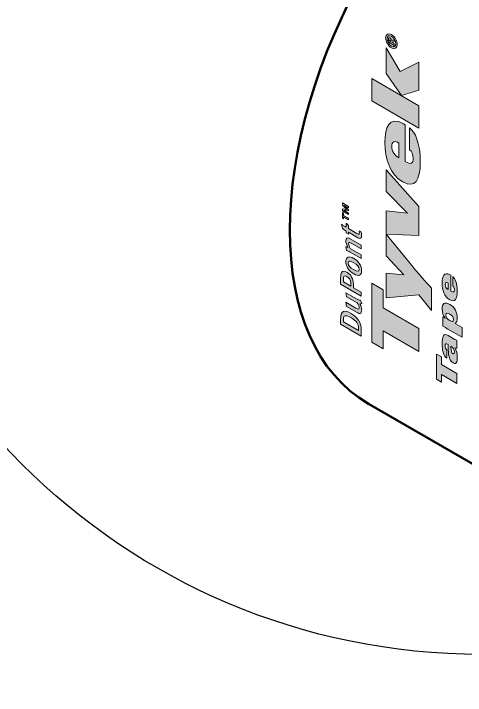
# Model space of a CAD drawing. Extents: x -1392 to 5791, y -3809 to 1722.
# Drawn here: x 4696.6 to 4748.2, y -1889.6 to -1811.8 of the extents above; entities that cross this region are included whole.
import ezdxf

# ---------------------------------------------------------------- set-up
doc = ezdxf.new("R2010")
doc.units = 0
doc.header["$MEASUREMENT"] = 0
for name, color, linetype, lineweight in [('G-ANNO-TTLB', 7, 'Continuous', 0), ('LOGOS', 7, 'Continuous', 0), ('TYVEK', 7, 'Continuous', 0)]:
    doc.layers.add(name, color=color, linetype=linetype, lineweight=lineweight)

# ---------------------------------------------------------------- blocks, each defined once
blk = doc.blocks.new('Block_28')
at = {"layer": 'LOGOS', "true_color": 0x17477e, "transparency": 33554687}
h = blk.add_hatch(color=156, dxfattribs=at)
h.dxf.hatch_style = 2
edge = h.paths.add_edge_path()
edge.add_spline(control_points=[(4734.826, -1833.952), (4734.826, -1833.952), (4734.32, -1833.651), (4734.32, -1833.651), (4734.32, -1833.651), (4734.315, -1833.666), (4734.315, -1833.666), (4734.315, -1833.666), (4734.826, -1834.182), (4734.826, -1834.182), (4734.826, -1834.182), (4734.826, -1834.292), (4734.826, -1834.292), (4734.826, -1834.292), (4734.32, -1834.217), (4734.32, -1834.217), (4734.32, -1834.217), (4734.315, -1834.232), (4734.315, -1834.232), (4734.315, -1834.232), (4734.826, -1834.528), (4734.826, -1834.528), (4734.826, -1834.528), (4734.831, -1834.698), (4734.831, -1834.698), (4734.831, -1834.698), (4734.13, -1834.292), (4734.13, -1834.292), (4734.13, -1834.292), (4734.13, -1834.042), (4734.13, -1834.042), (4734.13, -1834.042), (4734.621, -1834.122), (4734.621, -1834.122), (4734.621, -1834.122), (4734.13, -1833.62), (4734.13, -1833.62), (4734.13, -1833.62), (4734.13, -1833.37), (4734.13, -1833.37), (4734.13, -1833.37), (4734.826, -1833.771), (4734.826, -1833.771), (4734.826, -1833.771), (4734.826, -1833.952), (4734.826, -1833.952)], knot_values=[0, 0, 0, 0, 1, 1, 1, 2, 2, 2, 3, 3, 3, 4, 4, 4, 5, 5, 5, 6, 6, 6, 7, 7, 7, 8, 8, 8, 9, 9, 9, 10, 10, 10, 11, 11, 11, 12, 12, 12, 13, 13, 13, 14, 14, 14, 15, 15, 15, 15], degree=3, periodic=0)
edge = h.paths.add_edge_path()
edge.add_spline(control_points=[(4734.265, -1834.794), (4734.265, -1834.794), (4734.826, -1835.114), (4734.826, -1835.114), (4734.826, -1835.114), (4734.826, -1835.295), (4734.826, -1835.295), (4734.826, -1835.295), (4734.265, -1834.964), (4734.265, -1834.964), (4734.265, -1834.964), (4734.27, -1835.21), (4734.27, -1835.21), (4734.27, -1835.21), (4734.13, -1835.125), (4734.13, -1835.125), (4734.13, -1835.125), (4734.13, -1834.473), (4734.13, -1834.473), (4734.13, -1834.473), (4734.27, -1834.548), (4734.27, -1834.548), (4734.27, -1834.548), (4734.265, -1834.794), (4734.265, -1834.794)], knot_values=[0, 0, 0, 0, 1, 1, 1, 2, 2, 2, 3, 3, 3, 4, 4, 4, 5, 5, 5, 6, 6, 6, 7, 7, 7, 8, 8, 8, 8], degree=3, periodic=0)
h = blk.add_hatch(color=156, dxfattribs=at)
h.dxf.hatch_style = 2
edge = h.paths.add_edge_path()
edge.add_spline(control_points=[(4736.325, -1837.085), (4736.325, -1837.47), (4736.13, -1837.491), (4735.884, -1837.35), (4735.884, -1837.35), (4734.821, -1836.729), (4734.821, -1836.729), (4734.821, -1836.729), (4734.821, -1836.959), (4734.821, -1836.959), (4734.821, -1836.959), (4734.566, -1836.804), (4734.566, -1836.804), (4734.566, -1836.804), (4734.566, -1836.583), (4734.566, -1836.583), (4734.41, -1836.498), (4734.265, -1836.408), (4734.13, -1836.313), (4734.13, -1836.313), (4734.039, -1835.816), (4734.039, -1835.816), (4734.18, -1835.917), (4734.39, -1836.057), (4734.561, -1836.157), (4734.561, -1836.157), (4734.566, -1835.681), (4734.566, -1835.681), (4734.566, -1835.681), (4734.816, -1835.937), (4734.816, -1835.937), (4734.816, -1835.937), (4734.821, -1836.308), (4734.821, -1836.308), (4734.821, -1836.308), (4735.789, -1836.869), (4735.789, -1836.869), (4735.999, -1836.989), (4736.06, -1836.969), (4736.06, -1836.779), (4736.06, -1836.719), (4736.05, -1836.668), (4736.029, -1836.578), (4736.029, -1836.578), (4736.25, -1836.648), (4736.25, -1836.648), (4736.305, -1836.809), (4736.325, -1836.949), (4736.325, -1837.085)], knot_values=[0, 0, 0, 0, 1, 1, 1, 2, 2, 2, 3, 3, 3, 4, 4, 4, 5, 5, 5, 6, 6, 6, 7, 7, 7, 8, 8, 8, 9, 9, 9, 10, 10, 10, 11, 11, 11, 12, 12, 12, 13, 13, 13, 14, 14, 14, 15, 15, 15, 16, 16, 16, 16], degree=3, periodic=0)
h = blk.add_hatch(color=156, dxfattribs=at)
h.dxf.hatch_style = 2
edge = h.paths.add_edge_path()
edge.add_spline(control_points=[(4736.28, -1838.634), (4736.28, -1838.634), (4735.137, -1837.972), (4735.137, -1837.972), (4734.907, -1837.842), (4734.842, -1837.862), (4734.836, -1838.032), (4734.836, -1838.157), (4734.917, -1838.383), (4735.032, -1838.583), (4735.032, -1838.583), (4736.285, -1839.3), (4736.285, -1839.3), (4736.285, -1839.3), (4736.285, -1839.727), (4736.285, -1839.727), (4736.285, -1839.727), (4735.017, -1838.995), (4735.017, -1838.995), (4734.831, -1838.884), (4734.731, -1838.844), (4734.611, -1838.824), (4734.611, -1838.824), (4734.51, -1838.378), (4734.51, -1838.378), (4734.591, -1838.373), (4734.666, -1838.403), (4734.761, -1838.453), (4734.601, -1838.152), (4734.521, -1837.922), (4734.516, -1837.701), (4734.516, -1837.4), (4734.681, -1837.28), (4735.002, -1837.46), (4735.002, -1837.46), (4736.285, -1838.208), (4736.285, -1838.208), (4736.285, -1838.208), (4736.28, -1838.634), (4736.28, -1838.634)], knot_values=[0, 0, 0, 0, 1, 1, 1, 2, 2, 2, 3, 3, 3, 4, 4, 4, 5, 5, 5, 6, 6, 6, 7, 7, 7, 8, 8, 8, 9, 9, 9, 10, 10, 10, 11, 11, 11, 12, 12, 12, 13, 13, 13, 13], degree=3, periodic=0)
h = blk.add_hatch(color=156, dxfattribs=at)
h.dxf.hatch_style = 2
edge = h.paths.add_edge_path()
edge.add_spline(control_points=[(4734.801, -1840.243), (4734.801, -1840.518), (4734.982, -1840.749), (4735.403, -1840.985), (4735.899, -1841.276), (4736.05, -1841.21), (4736.05, -1840.96), (4736.05, -1840.699), (4735.869, -1840.448), (4735.433, -1840.198), (4734.947, -1839.917), (4734.801, -1839.997), (4734.801, -1840.243)], knot_values=[0, 0, 0, 0, 1, 1, 1, 2, 2, 2, 3, 3, 3, 4, 4, 4, 4], degree=3, periodic=0)
edge = h.paths.add_edge_path()
edge.add_spline(control_points=[(4736.325, -1841.12), (4736.325, -1841.662), (4735.975, -1841.792), (4735.423, -1841.481), (4734.872, -1841.16), (4734.521, -1840.609), (4734.516, -1840.088), (4734.521, -1839.516), (4734.882, -1839.406), (4735.428, -1839.722), (4735.985, -1840.042), (4736.33, -1840.584), (4736.325, -1841.12)], knot_values=[0, 0, 0, 0, 1, 1, 1, 2, 2, 2, 3, 3, 3, 4, 4, 4, 4], degree=3, periodic=0)
h = blk.add_hatch(color=156, dxfattribs=at)
h.dxf.hatch_style = 2
edge = h.paths.add_edge_path()
edge.add_spline(control_points=[(4734.36, -1841.732), (4734.28, -1841.772), (4734.24, -1841.862), (4734.24, -1842.037), (4734.24, -1842.037), (4734.24, -1842.393), (4734.24, -1842.393), (4734.24, -1842.393), (4735.072, -1842.875), (4735.072, -1842.875), (4735.072, -1842.875), (4735.072, -1842.519), (4735.072, -1842.519), (4735.072, -1842.183), (4734.942, -1841.947), (4734.651, -1841.782), (4734.526, -1841.712), (4734.425, -1841.692), (4734.36, -1841.732)], knot_values=[0, 0, 0, 0, 1, 1, 1, 2, 2, 2, 3, 3, 3, 4, 4, 4, 5, 5, 5, 6, 6, 6, 6], degree=3, periodic=0)
edge = h.paths.add_edge_path()
edge.add_spline(control_points=[(4735.383, -1842.594), (4735.383, -1842.594), (4735.383, -1843.055), (4735.383, -1843.055), (4735.383, -1843.055), (4736.285, -1843.577), (4736.285, -1843.577), (4736.285, -1843.577), (4736.285, -1844.018), (4736.285, -1844.018), (4736.285, -1844.018), (4733.924, -1842.654), (4733.924, -1842.654), (4733.924, -1842.654), (4733.924, -1841.932), (4733.924, -1841.932), (4733.929, -1841.536), (4733.959, -1841.411), (4734.039, -1841.311), (4734.16, -1841.135), (4734.37, -1841.12), (4734.631, -1841.271), (4735.092, -1841.541), (4735.388, -1842.103), (4735.383, -1842.594)], knot_values=[0, 0, 0, 0, 1, 1, 1, 2, 2, 2, 3, 3, 3, 4, 4, 4, 5, 5, 5, 6, 6, 6, 7, 7, 7, 8, 8, 8, 8], degree=3, periodic=0)
h = blk.add_hatch(color=156, dxfattribs=at)
h.dxf.hatch_style = 2
edge = h.paths.add_edge_path()
edge.add_spline(control_points=[(4736.34, -1844.85), (4736.28, -1844.91), (4736.22, -1844.93), (4736.125, -1844.9), (4736.265, -1845.136), (4736.335, -1845.366), (4736.335, -1845.592), (4736.33, -1845.823), (4736.265, -1845.953), (4736.16, -1845.988), (4736.08, -1846.018), (4735.965, -1845.993), (4735.754, -1845.863), (4735.754, -1845.863), (4734.591, -1845.191), (4734.591, -1845.191), (4734.591, -1845.191), (4734.521, -1844.725), (4734.521, -1844.725), (4734.521, -1844.725), (4735.674, -1845.396), (4735.674, -1845.396), (4735.889, -1845.512), (4736.045, -1845.572), (4736.039, -1845.316), (4736.045, -1845.161), (4735.944, -1844.93), (4735.819, -1844.795), (4735.819, -1844.795), (4734.586, -1844.083), (4734.586, -1844.083), (4734.586, -1844.083), (4734.521, -1843.627), (4734.521, -1843.627), (4734.521, -1843.627), (4735.814, -1844.379), (4735.814, -1844.379), (4736.07, -1844.529), (4736.16, -1844.449), (4736.16, -1844.449), (4736.16, -1844.449), (4736.34, -1844.85), (4736.34, -1844.85)], knot_values=[0, 0, 0, 0, 1, 1, 1, 2, 2, 2, 3, 3, 3, 4, 4, 4, 5, 5, 5, 6, 6, 6, 7, 7, 7, 8, 8, 8, 9, 9, 9, 10, 10, 10, 11, 11, 11, 12, 12, 12, 13, 13, 13, 14, 14, 14, 14], degree=3, periodic=0)
h = blk.add_hatch(color=156, dxfattribs=at)
h.dxf.hatch_style = 2
edge = h.paths.add_edge_path()
edge.add_spline(control_points=[(4734.44, -1846.274), (4734.29, -1846.314), (4734.235, -1846.424), (4734.235, -1846.665), (4734.235, -1846.665), (4734.235, -1846.95), (4734.235, -1846.95), (4734.235, -1846.95), (4735.965, -1847.948), (4735.965, -1847.948), (4735.965, -1847.948), (4735.965, -1847.652), (4735.965, -1847.652), (4735.965, -1847.176), (4735.689, -1846.815), (4735.157, -1846.514), (4734.852, -1846.339), (4734.606, -1846.234), (4734.44, -1846.274)], knot_values=[0, 0, 0, 0, 1, 1, 1, 2, 2, 2, 3, 3, 3, 4, 4, 4, 5, 5, 5, 6, 6, 6, 6], degree=3, periodic=0)
edge = h.paths.add_edge_path()
edge.add_spline(control_points=[(4735.954, -1846.755), (4736.2, -1847.126), (4736.285, -1847.412), (4736.28, -1847.918), (4736.28, -1847.918), (4736.285, -1848.59), (4736.285, -1848.59), (4736.285, -1848.59), (4733.924, -1847.226), (4733.924, -1847.226), (4733.924, -1847.226), (4733.924, -1846.665), (4733.924, -1846.665), (4733.929, -1846.148), (4734.004, -1845.903), (4734.26, -1845.782), (4734.46, -1845.702), (4734.746, -1845.772), (4735.112, -1845.983), (4735.468, -1846.194), (4735.749, -1846.454), (4735.954, -1846.755)], knot_values=[0, 0, 0, 0, 1, 1, 1, 2, 2, 2, 3, 3, 3, 4, 4, 4, 5, 5, 5, 6, 6, 6, 7, 7, 7, 7], degree=3, periodic=0)
at = {"layer": 'LOGOS'}
for points, knots in [([(4734.826, -1833.952), (4734.826, -1833.952), (4734.32, -1833.651), (4734.32, -1833.651), (4734.32, -1833.651), (4734.315, -1833.666), (4734.315, -1833.666), (4734.315, -1833.666), (4734.826, -1834.182), (4734.826, -1834.182), (4734.826, -1834.182), (4734.826, -1834.292), (4734.826, -1834.292), (4734.826, -1834.292), (4734.32, -1834.217), (4734.32, -1834.217), (4734.32, -1834.217), (4734.315, -1834.232), (4734.315, -1834.232), (4734.315, -1834.232), (4734.826, -1834.528), (4734.826, -1834.528), (4734.826, -1834.528), (4734.831, -1834.698), (4734.831, -1834.698), (4734.831, -1834.698), (4734.13, -1834.292), (4734.13, -1834.292), (4734.13, -1834.292), (4734.13, -1834.042), (4734.13, -1834.042), (4734.13, -1834.042), (4734.621, -1834.122), (4734.621, -1834.122), (4734.621, -1834.122), (4734.13, -1833.62), (4734.13, -1833.62), (4734.13, -1833.62), (4734.13, -1833.37), (4734.13, -1833.37), (4734.13, -1833.37), (4734.826, -1833.771), (4734.826, -1833.771), (4734.826, -1833.771), (4734.826, -1833.952), (4734.826, -1833.952)], [0, 0, 0, 0, 1, 1, 1, 2, 2, 2, 3, 3, 3, 4, 4, 4, 5, 5, 5, 6, 6, 6, 7, 7, 7, 8, 8, 8, 9, 9, 9, 10, 10, 10, 11, 11, 11, 12, 12, 12, 13, 13, 13, 14, 14, 14, 15, 15, 15, 15]), ([(4734.265, -1834.794), (4734.265, -1834.794), (4734.826, -1835.114), (4734.826, -1835.114), (4734.826, -1835.114), (4734.826, -1835.295), (4734.826, -1835.295), (4734.826, -1835.295), (4734.265, -1834.964), (4734.265, -1834.964), (4734.265, -1834.964), (4734.27, -1835.21), (4734.27, -1835.21), (4734.27, -1835.21), (4734.13, -1835.125), (4734.13, -1835.125), (4734.13, -1835.125), (4734.13, -1834.473), (4734.13, -1834.473), (4734.13, -1834.473), (4734.27, -1834.548), (4734.27, -1834.548), (4734.27, -1834.548), (4734.265, -1834.794), (4734.265, -1834.794)], [0, 0, 0, 0, 1, 1, 1, 2, 2, 2, 3, 3, 3, 4, 4, 4, 5, 5, 5, 6, 6, 6, 7, 7, 7, 8, 8, 8, 8]), ([(4736.325, -1837.085), (4736.325, -1837.47), (4736.13, -1837.491), (4735.884, -1837.35), (4735.884, -1837.35), (4734.821, -1836.729), (4734.821, -1836.729), (4734.821, -1836.729), (4734.821, -1836.959), (4734.821, -1836.959), (4734.821, -1836.959), (4734.566, -1836.804), (4734.566, -1836.804), (4734.566, -1836.804), (4734.566, -1836.583), (4734.566, -1836.583), (4734.41, -1836.498), (4734.265, -1836.408), (4734.13, -1836.313), (4734.13, -1836.313), (4734.039, -1835.816), (4734.039, -1835.816), (4734.18, -1835.917), (4734.39, -1836.057), (4734.561, -1836.157), (4734.561, -1836.157), (4734.566, -1835.681), (4734.566, -1835.681), (4734.566, -1835.681), (4734.816, -1835.937), (4734.816, -1835.937), (4734.816, -1835.937), (4734.821, -1836.308), (4734.821, -1836.308), (4734.821, -1836.308), (4735.789, -1836.869), (4735.789, -1836.869), (4735.999, -1836.989), (4736.06, -1836.969), (4736.06, -1836.779), (4736.06, -1836.719), (4736.05, -1836.668), (4736.029, -1836.578), (4736.029, -1836.578), (4736.25, -1836.648), (4736.25, -1836.648), (4736.305, -1836.809), (4736.325, -1836.949), (4736.325, -1837.085)], [0, 0, 0, 0, 1, 1, 1, 2, 2, 2, 3, 3, 3, 4, 4, 4, 5, 5, 5, 6, 6, 6, 7, 7, 7, 8, 8, 8, 9, 9, 9, 10, 10, 10, 11, 11, 11, 12, 12, 12, 13, 13, 13, 14, 14, 14, 15, 15, 15, 16, 16, 16, 16]), ([(4736.28, -1838.634), (4736.28, -1838.634), (4735.137, -1837.972), (4735.137, -1837.972), (4734.907, -1837.842), (4734.842, -1837.862), (4734.836, -1838.032), (4734.836, -1838.157), (4734.917, -1838.383), (4735.032, -1838.583), (4735.032, -1838.583), (4736.285, -1839.3), (4736.285, -1839.3), (4736.285, -1839.3), (4736.285, -1839.727), (4736.285, -1839.727), (4736.285, -1839.727), (4735.017, -1838.995), (4735.017, -1838.995), (4734.831, -1838.884), (4734.731, -1838.844), (4734.611, -1838.824), (4734.611, -1838.824), (4734.51, -1838.378), (4734.51, -1838.378), (4734.591, -1838.373), (4734.666, -1838.403), (4734.761, -1838.453), (4734.601, -1838.152), (4734.521, -1837.922), (4734.516, -1837.701), (4734.516, -1837.4), (4734.681, -1837.28), (4735.002, -1837.46), (4735.002, -1837.46), (4736.285, -1838.208), (4736.285, -1838.208), (4736.285, -1838.208), (4736.28, -1838.634), (4736.28, -1838.634)], [0, 0, 0, 0, 1, 1, 1, 2, 2, 2, 3, 3, 3, 4, 4, 4, 5, 5, 5, 6, 6, 6, 7, 7, 7, 8, 8, 8, 9, 9, 9, 10, 10, 10, 11, 11, 11, 12, 12, 12, 13, 13, 13, 13]), ([(4736.325, -1841.12), (4736.325, -1841.662), (4735.975, -1841.792), (4735.423, -1841.481), (4734.872, -1841.16), (4734.521, -1840.609), (4734.516, -1840.088), (4734.521, -1839.516), (4734.882, -1839.406), (4735.428, -1839.722), (4735.985, -1840.042), (4736.33, -1840.584), (4736.325, -1841.12)], [0, 0, 0, 0, 1, 1, 1, 2, 2, 2, 3, 3, 3, 4, 4, 4, 4]), ([(4734.801, -1840.243), (4734.801, -1840.518), (4734.982, -1840.749), (4735.403, -1840.985), (4735.899, -1841.276), (4736.05, -1841.21), (4736.05, -1840.96), (4736.05, -1840.699), (4735.869, -1840.448), (4735.433, -1840.198), (4734.947, -1839.917), (4734.801, -1839.997), (4734.801, -1840.243)], [0, 0, 0, 0, 1, 1, 1, 2, 2, 2, 3, 3, 3, 4, 4, 4, 4]), ([(4735.383, -1842.594), (4735.383, -1842.594), (4735.383, -1843.055), (4735.383, -1843.055), (4735.383, -1843.055), (4736.285, -1843.577), (4736.285, -1843.577), (4736.285, -1843.577), (4736.285, -1844.018), (4736.285, -1844.018), (4736.285, -1844.018), (4733.924, -1842.654), (4733.924, -1842.654), (4733.924, -1842.654), (4733.924, -1841.932), (4733.924, -1841.932), (4733.929, -1841.536), (4733.959, -1841.411), (4734.039, -1841.311), (4734.16, -1841.135), (4734.37, -1841.12), (4734.631, -1841.271), (4735.092, -1841.541), (4735.388, -1842.103), (4735.383, -1842.594)], [0, 0, 0, 0, 1, 1, 1, 2, 2, 2, 3, 3, 3, 4, 4, 4, 5, 5, 5, 6, 6, 6, 7, 7, 7, 8, 8, 8, 8]), ([(4734.36, -1841.732), (4734.28, -1841.772), (4734.24, -1841.862), (4734.24, -1842.037), (4734.24, -1842.037), (4734.24, -1842.393), (4734.24, -1842.393), (4734.24, -1842.393), (4735.072, -1842.875), (4735.072, -1842.875), (4735.072, -1842.875), (4735.072, -1842.519), (4735.072, -1842.519), (4735.072, -1842.183), (4734.942, -1841.947), (4734.651, -1841.782), (4734.526, -1841.712), (4734.425, -1841.692), (4734.36, -1841.732)], [0, 0, 0, 0, 1, 1, 1, 2, 2, 2, 3, 3, 3, 4, 4, 4, 5, 5, 5, 6, 6, 6, 6]), ([(4736.34, -1844.85), (4736.28, -1844.91), (4736.22, -1844.93), (4736.125, -1844.9), (4736.265, -1845.136), (4736.335, -1845.366), (4736.335, -1845.592), (4736.33, -1845.823), (4736.265, -1845.953), (4736.16, -1845.988), (4736.08, -1846.018), (4735.965, -1845.993), (4735.754, -1845.863), (4735.754, -1845.863), (4734.591, -1845.191), (4734.591, -1845.191), (4734.591, -1845.191), (4734.521, -1844.725), (4734.521, -1844.725), (4734.521, -1844.725), (4735.674, -1845.396), (4735.674, -1845.396), (4735.889, -1845.512), (4736.045, -1845.572), (4736.039, -1845.316), (4736.045, -1845.161), (4735.944, -1844.93), (4735.819, -1844.795), (4735.819, -1844.795), (4734.586, -1844.083), (4734.586, -1844.083), (4734.586, -1844.083), (4734.521, -1843.627), (4734.521, -1843.627), (4734.521, -1843.627), (4735.814, -1844.379), (4735.814, -1844.379), (4736.07, -1844.529), (4736.16, -1844.449), (4736.16, -1844.449), (4736.16, -1844.449), (4736.34, -1844.85), (4736.34, -1844.85)], [0, 0, 0, 0, 1, 1, 1, 2, 2, 2, 3, 3, 3, 4, 4, 4, 5, 5, 5, 6, 6, 6, 7, 7, 7, 8, 8, 8, 9, 9, 9, 10, 10, 10, 11, 11, 11, 12, 12, 12, 13, 13, 13, 14, 14, 14, 14]), ([(4735.954, -1846.755), (4736.2, -1847.126), (4736.285, -1847.412), (4736.28, -1847.918), (4736.28, -1847.918), (4736.285, -1848.59), (4736.285, -1848.59), (4736.285, -1848.59), (4733.924, -1847.226), (4733.924, -1847.226), (4733.924, -1847.226), (4733.924, -1846.665), (4733.924, -1846.665), (4733.929, -1846.148), (4734.004, -1845.903), (4734.26, -1845.782), (4734.46, -1845.702), (4734.746, -1845.772), (4735.112, -1845.983), (4735.468, -1846.194), (4735.749, -1846.454), (4735.954, -1846.755)], [0, 0, 0, 0, 1, 1, 1, 2, 2, 2, 3, 3, 3, 4, 4, 4, 5, 5, 5, 6, 6, 6, 7, 7, 7, 7]), ([(4734.44, -1846.274), (4734.29, -1846.314), (4734.235, -1846.424), (4734.235, -1846.665), (4734.235, -1846.665), (4734.235, -1846.95), (4734.235, -1846.95), (4734.235, -1846.95), (4735.965, -1847.948), (4735.965, -1847.948), (4735.965, -1847.948), (4735.965, -1847.652), (4735.965, -1847.652), (4735.965, -1847.176), (4735.689, -1846.815), (4735.157, -1846.514), (4734.852, -1846.339), (4734.606, -1846.234), (4734.44, -1846.274)], [0, 0, 0, 0, 1, 1, 1, 2, 2, 2, 3, 3, 3, 4, 4, 4, 5, 5, 5, 6, 6, 6, 6])]:
    blk.add_open_spline(points, degree=3, knots=knots, dxfattribs=at)
blk = doc.blocks.new('Block_29')
at = {"layer": 'LOGOS', "true_color": 0x17477e, "transparency": 33554687}
h = blk.add_hatch(color=156, dxfattribs=at)
h.dxf.hatch_style = 2
edge = h.paths.add_edge_path()
edge.add_spline(control_points=[(4746.206, -1842.534), (4745.996, -1842.413), (4745.86, -1842.454), (4745.86, -1842.694), (4745.86, -1842.925), (4745.991, -1843.136), (4746.206, -1843.256), (4746.206, -1843.256), (4746.206, -1842.534), (4746.206, -1842.534)], knot_values=[0, 0, 0, 0, 1, 1, 1, 2, 2, 2, 3, 3, 3, 3], degree=3, periodic=0)
edge = h.paths.add_edge_path()
edge.add_spline(control_points=[(4746.512, -1843.436), (4746.783, -1843.597), (4746.913, -1843.546), (4746.913, -1843.296), (4746.913, -1843.08), (4746.828, -1842.945), (4746.723, -1842.865), (4746.723, -1842.865), (4746.723, -1841.792), (4746.723, -1841.792), (4746.988, -1841.983), (4747.249, -1842.514), (4747.249, -1843.471), (4747.249, -1844.339), (4747.003, -1844.78), (4746.392, -1844.439), (4745.77, -1844.068), (4745.519, -1843.326), (4745.519, -1842.504), (4745.525, -1841.787), (4745.715, -1841.185), (4746.427, -1841.597), (4746.427, -1841.597), (4746.517, -1841.641), (4746.517, -1841.641), (4746.517, -1841.641), (4746.512, -1843.436), (4746.512, -1843.436)], knot_values=[0, 0, 0, 0, 1, 1, 1, 2, 2, 2, 3, 3, 3, 4, 4, 4, 5, 5, 5, 6, 6, 6, 7, 7, 7, 8, 8, 8, 9, 9, 9, 9], degree=3, periodic=0)
h = blk.add_hatch(color=156, dxfattribs=at)
h.dxf.hatch_style = 2
edge = h.paths.add_edge_path()
edge.add_spline(control_points=[(4746.823, -1846.695), (4746.823, -1846.384), (4746.597, -1846.198), (4746.387, -1846.073), (4746.131, -1845.928), (4745.945, -1845.928), (4745.951, -1846.178), (4745.945, -1846.414), (4746.126, -1846.65), (4746.387, -1846.8), (4746.597, -1846.92), (4746.823, -1846.996), (4746.823, -1846.695)], knot_values=[0, 0, 0, 0, 1, 1, 1, 2, 2, 2, 3, 3, 3, 4, 4, 4, 4], degree=3, periodic=0)
edge = h.paths.add_edge_path()
edge.add_spline(control_points=[(4746.186, -1847.773), (4746.026, -1847.677), (4745.78, -1847.547), (4745.585, -1847.447), (4745.585, -1847.447), (4745.579, -1846.374), (4745.579, -1846.374), (4745.579, -1846.374), (4745.86, -1846.519), (4745.86, -1846.519), (4745.86, -1846.519), (4745.86, -1846.514), (4745.86, -1846.514), (4745.655, -1846.234), (4745.519, -1845.903), (4745.519, -1845.492), (4745.519, -1844.875), (4745.765, -1844.599), (4746.407, -1844.96), (4746.973, -1845.291), (4747.249, -1845.903), (4747.249, -1846.524), (4747.249, -1846.865), (4747.149, -1847.061), (4746.998, -1847.156), (4746.998, -1847.156), (4747.8, -1847.617), (4747.8, -1847.617), (4747.8, -1847.617), (4747.805, -1848.71), (4747.805, -1848.71), (4747.805, -1848.71), (4746.186, -1847.773), (4746.186, -1847.773)], knot_values=[0, 0, 0, 0, 1, 1, 1, 2, 2, 2, 3, 3, 3, 4, 4, 4, 5, 5, 5, 6, 6, 6, 7, 7, 7, 8, 8, 8, 9, 9, 9, 10, 10, 10, 11, 11, 11, 11], degree=3, periodic=0)
h = blk.add_hatch(color=156, dxfattribs=at)
h.dxf.hatch_style = 2
edge = h.paths.add_edge_path()
edge.add_spline(control_points=[(4746.517, -1849.863), (4746.517, -1850.284), (4746.592, -1850.495), (4746.728, -1850.575), (4746.818, -1850.63), (4746.913, -1850.59), (4746.913, -1850.394), (4746.908, -1850.124), (4746.753, -1849.873), (4746.562, -1849.763), (4746.562, -1849.763), (4746.512, -1849.733), (4746.512, -1849.733), (4746.512, -1849.733), (4746.517, -1849.863), (4746.517, -1849.863)], knot_values=[0, 0, 0, 0, 1, 1, 1, 2, 2, 2, 3, 3, 3, 4, 4, 4, 5, 5, 5, 5], degree=3, periodic=0)
edge = h.paths.add_edge_path()
edge.add_spline(control_points=[(4746.046, -1851.116), (4745.84, -1850.976), (4745.705, -1850.725), (4745.625, -1850.43), (4745.545, -1850.134), (4745.519, -1849.803), (4745.519, -1849.522), (4745.525, -1848.55), (4745.695, -1848.219), (4746.211, -1848.509), (4746.211, -1848.509), (4746.973, -1848.956), (4746.973, -1848.956), (4747.034, -1848.991), (4747.104, -1849.016), (4747.189, -1849.051), (4747.189, -1849.051), (4747.194, -1850.014), (4747.194, -1850.014), (4747.194, -1850.014), (4746.963, -1849.903), (4746.963, -1849.903), (4747.184, -1850.244), (4747.249, -1850.565), (4747.249, -1850.946), (4747.254, -1851.177), (4747.239, -1851.412), (4747.194, -1851.537), (4747.129, -1851.688), (4746.988, -1851.768), (4746.783, -1851.648), (4746.296, -1851.372), (4746.201, -1850.625), (4746.206, -1849.853), (4746.206, -1849.853), (4746.206, -1849.552), (4746.206, -1849.552), (4746.206, -1849.552), (4746.121, -1849.502), (4746.121, -1849.502), (4745.981, -1849.422), (4745.855, -1849.427), (4745.86, -1849.673), (4745.86, -1849.923), (4745.945, -1850.054), (4746.051, -1850.124), (4746.051, -1850.124), (4746.046, -1851.116), (4746.046, -1851.116)], knot_values=[0, 0, 0, 0, 1, 1, 1, 2, 2, 2, 3, 3, 3, 4, 4, 4, 5, 5, 5, 6, 6, 6, 7, 7, 7, 8, 8, 8, 9, 9, 9, 10, 10, 10, 11, 11, 11, 12, 12, 12, 13, 13, 13, 14, 14, 14, 15, 15, 15, 16, 16, 16, 16], degree=3, periodic=0)
h = blk.add_hatch(color=156, dxfattribs=at)
h.dxf.hatch_style = 2
edge = h.paths.add_edge_path()
edge.add_spline(control_points=[(4745.444, -1852.961), (4745.444, -1852.961), (4745.439, -1853.844), (4745.439, -1853.844), (4745.439, -1853.844), (4744.878, -1853.513), (4744.878, -1853.513), (4744.878, -1853.513), (4744.873, -1850.63), (4744.873, -1850.63), (4744.873, -1850.63), (4745.444, -1850.956), (4745.444, -1850.956), (4745.444, -1850.956), (4745.444, -1851.838), (4745.444, -1851.838), (4745.444, -1851.838), (4747.189, -1852.851), (4747.189, -1852.851), (4747.189, -1852.851), (4747.189, -1853.974), (4747.189, -1853.974), (4747.189, -1853.974), (4745.444, -1852.961), (4745.444, -1852.961)], knot_values=[0, 0, 0, 0, 1, 1, 1, 2, 2, 2, 3, 3, 3, 4, 4, 4, 5, 5, 5, 6, 6, 6, 7, 7, 7, 8, 8, 8, 8], degree=3, periodic=0)
at = {"layer": 'LOGOS'}
for points, knots in [([(4746.512, -1843.436), (4746.783, -1843.597), (4746.913, -1843.546), (4746.913, -1843.296), (4746.913, -1843.08), (4746.828, -1842.945), (4746.723, -1842.865), (4746.723, -1842.865), (4746.723, -1841.792), (4746.723, -1841.792), (4746.988, -1841.983), (4747.249, -1842.514), (4747.249, -1843.471), (4747.249, -1844.339), (4747.003, -1844.78), (4746.392, -1844.439), (4745.77, -1844.068), (4745.519, -1843.326), (4745.519, -1842.504), (4745.525, -1841.787), (4745.715, -1841.185), (4746.427, -1841.597), (4746.427, -1841.597), (4746.517, -1841.641), (4746.517, -1841.641), (4746.517, -1841.641), (4746.512, -1843.436), (4746.512, -1843.436)], [0, 0, 0, 0, 1, 1, 1, 2, 2, 2, 3, 3, 3, 4, 4, 4, 5, 5, 5, 6, 6, 6, 7, 7, 7, 8, 8, 8, 9, 9, 9, 9]), ([(4746.206, -1842.534), (4745.996, -1842.413), (4745.86, -1842.454), (4745.86, -1842.694), (4745.86, -1842.925), (4745.991, -1843.136), (4746.206, -1843.256), (4746.206, -1843.256), (4746.206, -1842.534), (4746.206, -1842.534)], [0, 0, 0, 0, 1, 1, 1, 2, 2, 2, 3, 3, 3, 3]), ([(4746.186, -1847.773), (4746.026, -1847.677), (4745.78, -1847.547), (4745.585, -1847.447), (4745.585, -1847.447), (4745.579, -1846.374), (4745.579, -1846.374), (4745.579, -1846.374), (4745.86, -1846.519), (4745.86, -1846.519), (4745.86, -1846.519), (4745.86, -1846.514), (4745.86, -1846.514), (4745.655, -1846.234), (4745.519, -1845.903), (4745.519, -1845.492), (4745.519, -1844.875), (4745.765, -1844.599), (4746.407, -1844.96), (4746.973, -1845.291), (4747.249, -1845.903), (4747.249, -1846.524), (4747.249, -1846.865), (4747.149, -1847.061), (4746.998, -1847.156), (4746.998, -1847.156), (4747.8, -1847.617), (4747.8, -1847.617), (4747.8, -1847.617), (4747.805, -1848.71), (4747.805, -1848.71), (4747.805, -1848.71), (4746.186, -1847.773), (4746.186, -1847.773)], [0, 0, 0, 0, 1, 1, 1, 2, 2, 2, 3, 3, 3, 4, 4, 4, 5, 5, 5, 6, 6, 6, 7, 7, 7, 8, 8, 8, 9, 9, 9, 10, 10, 10, 11, 11, 11, 11]), ([(4746.823, -1846.695), (4746.823, -1846.384), (4746.597, -1846.198), (4746.387, -1846.073), (4746.131, -1845.928), (4745.945, -1845.928), (4745.951, -1846.178), (4745.945, -1846.414), (4746.126, -1846.65), (4746.387, -1846.8), (4746.597, -1846.92), (4746.823, -1846.996), (4746.823, -1846.695)], [0, 0, 0, 0, 1, 1, 1, 2, 2, 2, 3, 3, 3, 4, 4, 4, 4]), ([(4746.046, -1851.116), (4745.84, -1850.976), (4745.705, -1850.725), (4745.625, -1850.43), (4745.545, -1850.134), (4745.519, -1849.803), (4745.519, -1849.522), (4745.525, -1848.55), (4745.695, -1848.219), (4746.211, -1848.509), (4746.211, -1848.509), (4746.973, -1848.956), (4746.973, -1848.956), (4747.034, -1848.991), (4747.104, -1849.016), (4747.189, -1849.051), (4747.189, -1849.051), (4747.194, -1850.014), (4747.194, -1850.014), (4747.194, -1850.014), (4746.963, -1849.903), (4746.963, -1849.903), (4747.184, -1850.244), (4747.249, -1850.565), (4747.249, -1850.946), (4747.254, -1851.177), (4747.239, -1851.412), (4747.194, -1851.537), (4747.129, -1851.688), (4746.988, -1851.768), (4746.783, -1851.648), (4746.296, -1851.372), (4746.201, -1850.625), (4746.206, -1849.853), (4746.206, -1849.853), (4746.206, -1849.552), (4746.206, -1849.552), (4746.206, -1849.552), (4746.121, -1849.502), (4746.121, -1849.502), (4745.981, -1849.422), (4745.855, -1849.427), (4745.86, -1849.673), (4745.86, -1849.923), (4745.945, -1850.054), (4746.051, -1850.124), (4746.051, -1850.124), (4746.046, -1851.116), (4746.046, -1851.116)], [0, 0, 0, 0, 1, 1, 1, 2, 2, 2, 3, 3, 3, 4, 4, 4, 5, 5, 5, 6, 6, 6, 7, 7, 7, 8, 8, 8, 9, 9, 9, 10, 10, 10, 11, 11, 11, 12, 12, 12, 13, 13, 13, 14, 14, 14, 15, 15, 15, 16, 16, 16, 16]), ([(4746.517, -1849.863), (4746.517, -1850.284), (4746.592, -1850.495), (4746.728, -1850.575), (4746.818, -1850.63), (4746.913, -1850.59), (4746.913, -1850.394), (4746.908, -1850.124), (4746.753, -1849.873), (4746.562, -1849.763), (4746.562, -1849.763), (4746.512, -1849.733), (4746.512, -1849.733), (4746.512, -1849.733), (4746.517, -1849.863), (4746.517, -1849.863)], [0, 0, 0, 0, 1, 1, 1, 2, 2, 2, 3, 3, 3, 4, 4, 4, 5, 5, 5, 5]), ([(4745.444, -1852.961), (4745.444, -1852.961), (4745.439, -1853.844), (4745.439, -1853.844), (4745.439, -1853.844), (4744.878, -1853.513), (4744.878, -1853.513), (4744.878, -1853.513), (4744.873, -1850.63), (4744.873, -1850.63), (4744.873, -1850.63), (4745.444, -1850.956), (4745.444, -1850.956), (4745.444, -1850.956), (4745.444, -1851.838), (4745.444, -1851.838), (4745.444, -1851.838), (4747.189, -1852.851), (4747.189, -1852.851), (4747.189, -1852.851), (4747.189, -1853.974), (4747.189, -1853.974), (4747.189, -1853.974), (4745.444, -1852.961), (4745.444, -1852.961)], [0, 0, 0, 0, 1, 1, 1, 2, 2, 2, 3, 3, 3, 4, 4, 4, 5, 5, 5, 6, 6, 6, 7, 7, 7, 8, 8, 8, 8])]:
    blk.add_open_spline(points, degree=3, knots=knots, dxfattribs=at)
blk = doc.blocks.new('Block_31')
at = {"layer": 'LOGOS', "true_color": 0x17477e, "transparency": 33554687}
h = blk.add_hatch(color=156, dxfattribs=at)
h.dxf.hatch_style = 2
edge = h.paths.add_edge_path()
edge.add_spline(control_points=[(4744.311, -1845.642), (4744.311, -1845.642), (4742.873, -1843.887), (4742.873, -1843.887), (4742.873, -1843.887), (4739.118, -1844.223), (4739.118, -1844.223), (4739.118, -1844.223), (4739.123, -1841.411), (4739.123, -1841.411), (4739.123, -1841.411), (4741.138, -1841.571), (4741.138, -1841.571), (4741.138, -1841.571), (4739.118, -1839.431), (4739.118, -1839.431), (4739.118, -1839.431), (4739.118, -1836.924), (4739.118, -1836.924), (4739.118, -1836.924), (4741.559, -1839.917), (4741.559, -1839.917), (4742.948, -1841.621), (4743.7, -1842.474), (4744.311, -1843.105), (4744.311, -1843.105), (4744.311, -1845.642), (4744.311, -1845.642)], knot_values=[0, 0, 0, 0, 1, 1, 1, 2, 2, 2, 3, 3, 3, 4, 4, 4, 5, 5, 5, 6, 6, 6, 7, 7, 7, 8, 8, 8, 9, 9, 9, 9], degree=3, periodic=0)
h = blk.add_hatch(color=156, dxfattribs=at)
h.dxf.hatch_style = 2
edge = h.paths.add_edge_path()
edge.add_spline(control_points=[(4738.792, -1847.983), (4738.792, -1847.983), (4738.787, -1850.034), (4738.787, -1850.034), (4738.787, -1850.034), (4737.473, -1849.277), (4737.473, -1849.277), (4737.473, -1849.277), (4737.473, -1842.554), (4737.473, -1842.554), (4737.473, -1842.554), (4738.792, -1843.316), (4738.792, -1843.316), (4738.792, -1843.316), (4738.787, -1845.361), (4738.787, -1845.361), (4738.787, -1845.361), (4742.873, -1847.717), (4742.873, -1847.717), (4742.873, -1847.717), (4742.873, -1850.344), (4742.873, -1850.344), (4742.873, -1850.344), (4738.792, -1847.983), (4738.792, -1847.983)], knot_values=[0, 0, 0, 0, 1, 1, 1, 2, 2, 2, 3, 3, 3, 4, 4, 4, 5, 5, 5, 6, 6, 6, 7, 7, 7, 8, 8, 8, 8], degree=3, periodic=0)
at = {"layer": 'LOGOS'}
for points, knots in [([(4744.311, -1845.642), (4744.311, -1845.642), (4742.873, -1843.887), (4742.873, -1843.887), (4742.873, -1843.887), (4739.118, -1844.223), (4739.118, -1844.223), (4739.118, -1844.223), (4739.123, -1841.411), (4739.123, -1841.411), (4739.123, -1841.411), (4741.138, -1841.571), (4741.138, -1841.571), (4741.138, -1841.571), (4739.118, -1839.431), (4739.118, -1839.431), (4739.118, -1839.431), (4739.118, -1836.924), (4739.118, -1836.924), (4739.118, -1836.924), (4741.559, -1839.917), (4741.559, -1839.917), (4742.948, -1841.621), (4743.7, -1842.474), (4744.311, -1843.105), (4744.311, -1843.105), (4744.311, -1845.642), (4744.311, -1845.642)], [0, 0, 0, 0, 1, 1, 1, 2, 2, 2, 3, 3, 3, 4, 4, 4, 5, 5, 5, 6, 6, 6, 7, 7, 7, 8, 8, 8, 9, 9, 9, 9]), ([(4738.792, -1847.983), (4738.792, -1847.983), (4738.787, -1850.034), (4738.787, -1850.034), (4738.787, -1850.034), (4737.473, -1849.277), (4737.473, -1849.277), (4737.473, -1849.277), (4737.473, -1842.554), (4737.473, -1842.554), (4737.473, -1842.554), (4738.792, -1843.316), (4738.792, -1843.316), (4738.792, -1843.316), (4738.787, -1845.361), (4738.787, -1845.361), (4738.787, -1845.361), (4742.873, -1847.717), (4742.873, -1847.717), (4742.873, -1847.717), (4742.873, -1850.344), (4742.873, -1850.344), (4742.873, -1850.344), (4738.792, -1847.983), (4738.792, -1847.983)], [0, 0, 0, 0, 1, 1, 1, 2, 2, 2, 3, 3, 3, 4, 4, 4, 5, 5, 5, 6, 6, 6, 7, 7, 7, 8, 8, 8, 8])]:
    blk.add_open_spline(points, degree=3, knots=knots, dxfattribs=at)
blk = doc.blocks.new('Block_30')
at = {"layer": 'LOGOS', "true_color": 0x17477e, "transparency": 33554687}
h = blk.add_hatch(color=156, dxfattribs=at)
h.dxf.hatch_style = 2
edge = h.paths.add_edge_path()
edge.add_spline(control_points=[(4739.514, -1814.821), (4739.514, -1814.821), (4739.519, -1814.876), (4739.519, -1814.876), (4739.519, -1814.876), (4739.649, -1814.952), (4739.649, -1814.952), (4739.649, -1814.952), (4739.654, -1814.896), (4739.654, -1814.896), (4739.654, -1814.816), (4739.634, -1814.781), (4739.584, -1814.756), (4739.534, -1814.731), (4739.519, -1814.746), (4739.514, -1814.821)], knot_values=[0, 0, 0, 0, 1, 1, 1, 2, 2, 2, 3, 3, 3, 4, 4, 4, 5, 5, 5, 5], degree=3, periodic=0)
edge = h.paths.add_edge_path()
edge.add_spline(control_points=[(4740.055, -1814.992), (4740, -1814.997), (4739.985, -1815.002), (4739.94, -1815.012), (4739.825, -1815.017), (4739.799, -1815.022), (4739.784, -1815.027), (4739.784, -1815.027), (4740.055, -1815.182), (4740.055, -1815.182), (4740.055, -1815.182), (4740.055, -1815.388), (4740.055, -1815.388), (4740.055, -1815.388), (4739.373, -1814.992), (4739.373, -1814.992), (4739.373, -1814.992), (4739.373, -1814.676), (4739.373, -1814.676), (4739.373, -1814.526), (4739.463, -1814.47), (4739.584, -1814.541), (4739.684, -1814.601), (4739.759, -1814.721), (4739.764, -1814.831), (4739.784, -1814.791), (4739.825, -1814.786), (4739.865, -1814.781), (4739.935, -1814.766), (4740.055, -1814.756), (4740.055, -1814.756), (4740.055, -1814.756), (4740.055, -1814.992), (4740.055, -1814.992)], knot_values=[0, 0, 0, 0, 1, 1, 1, 2, 2, 2, 3, 3, 3, 4, 4, 4, 5, 5, 5, 6, 6, 6, 7, 7, 7, 8, 8, 8, 9, 9, 9, 10, 10, 10, 11, 11, 11, 11], degree=3, periodic=0)
edge = h.paths.add_edge_path()
edge.add_spline(control_points=[(4739.228, -1814.621), (4739.228, -1814.926), (4739.449, -1815.308), (4739.729, -1815.463), (4740.005, -1815.623), (4740.231, -1815.503), (4740.231, -1815.202), (4740.231, -1814.892), (4740.005, -1814.52), (4739.729, -1814.36), (4739.453, -1814.195), (4739.223, -1814.315), (4739.228, -1814.621)], knot_values=[0, 0, 0, 0, 1, 1, 1, 2, 2, 2, 3, 3, 3, 4, 4, 4, 4], degree=3, periodic=0)
edge = h.paths.add_edge_path()
edge.add_spline(control_points=[(4740.391, -1815.298), (4740.391, -1815.718), (4740.095, -1815.884), (4739.729, -1815.674), (4739.363, -1815.463), (4739.067, -1814.952), (4739.067, -1814.53), (4739.067, -1814.109), (4739.363, -1813.939), (4739.729, -1814.149), (4740.095, -1814.36), (4740.391, -1814.871), (4740.391, -1815.298)], knot_values=[0, 0, 0, 0, 1, 1, 1, 2, 2, 2, 3, 3, 3, 4, 4, 4, 4], degree=3, periodic=0)
h = blk.add_hatch(color=156, dxfattribs=at)
h.dxf.hatch_style = 2
edge = h.paths.add_edge_path()
edge.add_spline(control_points=[(4740.887, -1821.128), (4740.887, -1821.128), (4739.118, -1818.586), (4739.118, -1818.586), (4739.118, -1818.586), (4739.118, -1815.653), (4739.118, -1815.653), (4739.118, -1815.653), (4740.742, -1818.36), (4740.742, -1818.36), (4740.742, -1818.36), (4742.873, -1817.308), (4742.873, -1817.308), (4742.873, -1817.308), (4742.873, -1820.511), (4742.873, -1820.511), (4742.873, -1820.511), (4740.887, -1821.128), (4740.887, -1821.128)], knot_values=[0, 0, 0, 0, 1, 1, 1, 2, 2, 2, 3, 3, 3, 4, 4, 4, 5, 5, 5, 6, 6, 6, 6], degree=3, periodic=0)
edge = h.paths.add_edge_path()
edge.add_spline(control_points=[(4737.473, -1821.709), (4737.473, -1821.709), (4737.473, -1819.173), (4737.473, -1819.173), (4737.473, -1819.173), (4742.873, -1822.291), (4742.873, -1822.291), (4742.873, -1822.291), (4742.873, -1824.828), (4742.873, -1824.828), (4742.873, -1824.828), (4737.473, -1821.709), (4737.473, -1821.709)], knot_values=[0, 0, 0, 0, 1, 1, 1, 2, 2, 2, 3, 3, 3, 4, 4, 4, 4], degree=3, periodic=0)
h = blk.add_hatch(color=156, dxfattribs=at)
h.dxf.hatch_style = 2
edge = h.paths.add_edge_path()
edge.add_spline(control_points=[(4740.582, -1826.542), (4740.09, -1826.251), (4739.774, -1826.331), (4739.769, -1826.923), (4739.769, -1827.464), (4740.08, -1827.951), (4740.582, -1828.236), (4740.582, -1828.236), (4740.582, -1826.542), (4740.582, -1826.542)], knot_values=[0, 0, 0, 0, 1, 1, 1, 2, 2, 2, 3, 3, 3, 3], degree=3, periodic=0)
edge = h.paths.add_edge_path()
edge.add_spline(control_points=[(4741.293, -1828.647), (4741.935, -1829.019), (4742.221, -1828.893), (4742.221, -1828.312), (4742.226, -1827.815), (4742.03, -1827.504), (4741.795, -1827.299), (4741.795, -1827.299), (4741.795, -1824.808), (4741.795, -1824.808), (4742.421, -1825.249), (4743.023, -1826.487), (4743.018, -1828.728), (4743.018, -1830.753), (4742.436, -1831.796), (4741.018, -1830.968), (4739.559, -1830.126), (4738.977, -1828.377), (4738.977, -1826.462), (4738.982, -1824.797), (4739.433, -1823.389), (4741.093, -1824.346), (4741.093, -1824.346), (4741.298, -1824.466), (4741.298, -1824.466), (4741.298, -1824.466), (4741.293, -1828.647), (4741.293, -1828.647)], knot_values=[0, 0, 0, 0, 1, 1, 1, 2, 2, 2, 3, 3, 3, 4, 4, 4, 5, 5, 5, 6, 6, 6, 7, 7, 7, 8, 8, 8, 9, 9, 9, 9], degree=3, periodic=0)
h = blk.add_hatch(color=156, dxfattribs=at)
h.dxf.hatch_style = 2
edge = h.paths.add_edge_path()
edge.add_spline(control_points=[(4742.873, -1837.1), (4742.873, -1837.1), (4739.123, -1836.959), (4739.123, -1836.959), (4739.123, -1836.959), (4739.118, -1834.282), (4739.118, -1834.282), (4739.118, -1834.282), (4741.559, -1834.563), (4741.559, -1834.563), (4741.559, -1834.563), (4739.118, -1832.056), (4739.118, -1832.056), (4739.118, -1832.056), (4739.123, -1829.6), (4739.123, -1829.6), (4739.123, -1829.6), (4742.873, -1833.791), (4742.873, -1833.791), (4742.873, -1833.791), (4742.873, -1837.1), (4742.873, -1837.1)], knot_values=[0, 0, 0, 0, 1, 1, 1, 2, 2, 2, 3, 3, 3, 4, 4, 4, 5, 5, 5, 6, 6, 6, 7, 7, 7, 7], degree=3, periodic=0)
at = {"layer": 'LOGOS'}
for points, knots in [([(4740.391, -1815.298), (4740.391, -1815.718), (4740.095, -1815.884), (4739.729, -1815.674), (4739.363, -1815.463), (4739.067, -1814.952), (4739.067, -1814.53), (4739.067, -1814.109), (4739.363, -1813.939), (4739.729, -1814.149), (4740.095, -1814.36), (4740.391, -1814.871), (4740.391, -1815.298)], [0, 0, 0, 0, 1, 1, 1, 2, 2, 2, 3, 3, 3, 4, 4, 4, 4]), ([(4739.228, -1814.621), (4739.228, -1814.926), (4739.449, -1815.308), (4739.729, -1815.463), (4740.005, -1815.623), (4740.231, -1815.503), (4740.231, -1815.202), (4740.231, -1814.892), (4740.005, -1814.52), (4739.729, -1814.36), (4739.453, -1814.195), (4739.223, -1814.315), (4739.228, -1814.621)], [0, 0, 0, 0, 1, 1, 1, 2, 2, 2, 3, 3, 3, 4, 4, 4, 4]), ([(4740.055, -1814.992), (4740, -1814.997), (4739.985, -1815.002), (4739.94, -1815.012), (4739.825, -1815.017), (4739.799, -1815.022), (4739.784, -1815.027), (4739.784, -1815.027), (4740.055, -1815.182), (4740.055, -1815.182), (4740.055, -1815.182), (4740.055, -1815.388), (4740.055, -1815.388), (4740.055, -1815.388), (4739.373, -1814.992), (4739.373, -1814.992), (4739.373, -1814.992), (4739.373, -1814.676), (4739.373, -1814.676), (4739.373, -1814.526), (4739.463, -1814.47), (4739.584, -1814.541), (4739.684, -1814.601), (4739.759, -1814.721), (4739.764, -1814.831), (4739.784, -1814.791), (4739.825, -1814.786), (4739.865, -1814.781), (4739.935, -1814.766), (4740.055, -1814.756), (4740.055, -1814.756), (4740.055, -1814.756), (4740.055, -1814.992), (4740.055, -1814.992)], [0, 0, 0, 0, 1, 1, 1, 2, 2, 2, 3, 3, 3, 4, 4, 4, 5, 5, 5, 6, 6, 6, 7, 7, 7, 8, 8, 8, 9, 9, 9, 10, 10, 10, 11, 11, 11, 11]), ([(4739.514, -1814.821), (4739.514, -1814.821), (4739.519, -1814.876), (4739.519, -1814.876), (4739.519, -1814.876), (4739.649, -1814.952), (4739.649, -1814.952), (4739.649, -1814.952), (4739.654, -1814.896), (4739.654, -1814.896), (4739.654, -1814.816), (4739.634, -1814.781), (4739.584, -1814.756), (4739.534, -1814.731), (4739.519, -1814.746), (4739.514, -1814.821)], [0, 0, 0, 0, 1, 1, 1, 2, 2, 2, 3, 3, 3, 4, 4, 4, 5, 5, 5, 5]), ([(4740.887, -1821.128), (4740.887, -1821.128), (4739.118, -1818.586), (4739.118, -1818.586), (4739.118, -1818.586), (4739.118, -1815.653), (4739.118, -1815.653), (4739.118, -1815.653), (4740.742, -1818.36), (4740.742, -1818.36), (4740.742, -1818.36), (4742.873, -1817.308), (4742.873, -1817.308), (4742.873, -1817.308), (4742.873, -1820.511), (4742.873, -1820.511), (4742.873, -1820.511), (4740.887, -1821.128), (4740.887, -1821.128)], [0, 0, 0, 0, 1, 1, 1, 2, 2, 2, 3, 3, 3, 4, 4, 4, 5, 5, 5, 6, 6, 6, 6]), ([(4737.473, -1821.709), (4737.473, -1821.709), (4737.473, -1819.173), (4737.473, -1819.173), (4737.473, -1819.173), (4742.873, -1822.291), (4742.873, -1822.291), (4742.873, -1822.291), (4742.873, -1824.828), (4742.873, -1824.828), (4742.873, -1824.828), (4737.473, -1821.709), (4737.473, -1821.709)], [0, 0, 0, 0, 1, 1, 1, 2, 2, 2, 3, 3, 3, 4, 4, 4, 4]), ([(4741.293, -1828.647), (4741.935, -1829.019), (4742.221, -1828.893), (4742.221, -1828.312), (4742.226, -1827.815), (4742.03, -1827.504), (4741.795, -1827.299), (4741.795, -1827.299), (4741.795, -1824.808), (4741.795, -1824.808), (4742.421, -1825.249), (4743.023, -1826.487), (4743.018, -1828.728), (4743.018, -1830.753), (4742.436, -1831.796), (4741.018, -1830.968), (4739.559, -1830.126), (4738.977, -1828.377), (4738.977, -1826.462), (4738.982, -1824.797), (4739.433, -1823.389), (4741.093, -1824.346), (4741.093, -1824.346), (4741.298, -1824.466), (4741.298, -1824.466), (4741.298, -1824.466), (4741.293, -1828.647), (4741.293, -1828.647)], [0, 0, 0, 0, 1, 1, 1, 2, 2, 2, 3, 3, 3, 4, 4, 4, 5, 5, 5, 6, 6, 6, 7, 7, 7, 8, 8, 8, 9, 9, 9, 9]), ([(4740.582, -1826.542), (4740.09, -1826.251), (4739.774, -1826.331), (4739.769, -1826.923), (4739.769, -1827.464), (4740.08, -1827.951), (4740.582, -1828.236), (4740.582, -1828.236), (4740.582, -1826.542), (4740.582, -1826.542)], [0, 0, 0, 0, 1, 1, 1, 2, 2, 2, 3, 3, 3, 3]), ([(4742.873, -1837.1), (4742.873, -1837.1), (4739.123, -1836.959), (4739.123, -1836.959), (4739.123, -1836.959), (4739.118, -1834.282), (4739.118, -1834.282), (4739.118, -1834.282), (4741.559, -1834.563), (4741.559, -1834.563), (4741.559, -1834.563), (4739.118, -1832.056), (4739.118, -1832.056), (4739.118, -1832.056), (4739.123, -1829.6), (4739.123, -1829.6), (4739.123, -1829.6), (4742.873, -1833.791), (4742.873, -1833.791), (4742.873, -1833.791), (4742.873, -1837.1), (4742.873, -1837.1)], [0, 0, 0, 0, 1, 1, 1, 2, 2, 2, 3, 3, 3, 4, 4, 4, 5, 5, 5, 6, 6, 6, 7, 7, 7, 7])]:
    blk.add_open_spline(points, degree=3, knots=knots, dxfattribs=at)
blk.add_blockref('Block_31', (0, 0), dxfattribs=at)
blk = doc.blocks.new('Block_27')
at = {"layer": 'LOGOS'}
for name in ['Block_30', 'Block_28', 'Block_29']:
    blk.add_blockref(name, (0, 0), dxfattribs=at)
blk = doc.blocks.new('Block_26')
at = {"layer": 'LOGOS', "color": 250, "lineweight": 50, "true_color": 0x231f20}
blk.add_open_spline([(4760.484, -1869.805), (4772.435, -1876.709), (4791.801, -1865.519), (4803.757, -1844.825), (4815.698, -1824.131), (4815.703, -1801.757), (4803.752, -1794.854), (4803.752, -1794.854), (4780.361, -1781.349), (4780.361, -1781.349), (4768.414, -1774.456), (4749.039, -1785.645), (4737.092, -1806.334), (4725.141, -1827.028), (4725.141, -1849.397), (4737.092, -1856.3), (4737.092, -1856.3), (4760.484, -1869.805), (4760.484, -1869.805)], degree=3, knots=[0, 0, 0, 0, 1, 1, 1, 2, 2, 2, 3, 3, 3, 4, 4, 4, 5, 5, 5, 6, 6, 6, 6], dxfattribs=at)
at = {"layer": 'LOGOS'}
blk.add_blockref('Block_27', (0, 0), dxfattribs=at)

msp = doc.modelspace()

# ---------------------------------------------------------------- hatches: boundary and pattern name
at = {"layer": 'G-ANNO-TTLB', "true_color": 0xff00ff, "transparency": 33554687}
h = msp.add_hatch(color=6, dxfattribs=at)
edge = h.paths.add_edge_path()
edge.add_spline(control_points=[(5472, -3692.604), (5472, -3692.604), (2542.482, -3692.604), (2542.482, -3692.604), (2542.482, -3692.604), (2542.482, -1235.604), (2542.482, -1235.604), (2542.482, -1235.604), (5472, -1235.604), (5472, -1235.604), (5472, -1235.604), (5472, -3692.604), (5472, -3692.604)], knot_values=[0, 0, 0, 0, 1, 1, 1, 2, 2, 2, 3, 3, 3, 4, 4, 4, 4], degree=3, periodic=0)
edge = h.paths.add_edge_path()
edge.add_spline(control_points=[(2551.482, -1244.604), (2551.482, -1244.604), (2551.482, -3683.604), (2551.482, -3683.604), (2551.482, -3683.604), (5463, -3683.604), (5463, -3683.604), (5463, -3683.604), (5463, -1244.604), (5463, -1244.604), (5463, -1244.604), (2551.482, -1244.604), (2551.482, -1244.604)], knot_values=[0, 0, 0, 0, 1, 1, 1, 2, 2, 2, 3, 3, 3, 4, 4, 4, 4], degree=3, periodic=0)
edge.add_line((2551.482, -1244.604), (2551.482, -1244.604))

# ---------------------------------------------------------------- linework, layer by layer
at = {"layer": 'G-ANNO-TTLB'}
for points in [[(5472, -3692.604), (5472, -3692.604), (2542.482, -3692.604), (2542.482, -3692.604), (2542.482, -3692.604), (2542.482, -1235.604), (2542.482, -1235.604), (2542.482, -1235.604), (5472, -1235.604), (5472, -1235.604), (5472, -1235.604), (5472, -3692.604), (5472, -3692.604)], [(2551.482, -1244.604), (2551.482, -1244.604), (2551.482, -3683.604), (2551.482, -3683.604), (2551.482, -3683.604), (5463, -3683.604), (5463, -3683.604), (5463, -3683.604), (5463, -1244.604), (5463, -1244.604), (5463, -1244.604), (2551.482, -1244.604), (2551.482, -1244.604)]]:
    msp.add_open_spline(points, degree=3, knots=[0, 0, 0, 0, 1, 1, 1, 2, 2, 2, 3, 3, 3, 4, 4, 4, 4], dxfattribs=at)
at = {"layer": 'TYVEK', "color": 18, "lineweight": 25, "true_color": 0x000000}
msp.add_circle((4749.999, -1810.688), 74.245, dxfattribs=at)

# ---------------------------------------------------------------- block references
at = {"layer": 'LOGOS'}
msp.add_blockref('Block_26', (0, 0), dxfattribs=at)

doc.saveas('drawing.dxf')
